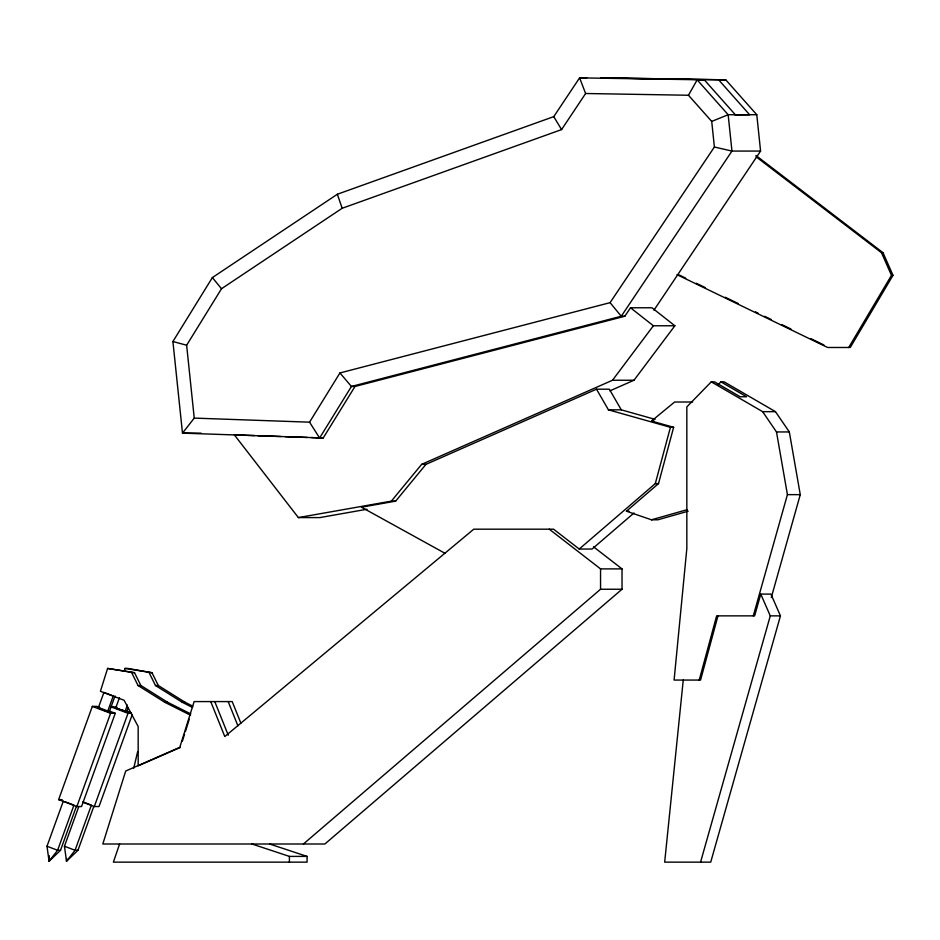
<?xml version="1.0" encoding="UTF-8"?>
<svg xmlns="http://www.w3.org/2000/svg" width="940" height="940" viewBox="0 0 940 940"><rect width="100%" height="100%" fill="white"/><g stroke="black" fill="none" stroke-linecap="round" stroke-linejoin="round"><path stroke-width="1.41" d="M49.374 855.788L49.068 861.24L60.524 850.277L76.363 806.473M66.669 858.514L66.517 861.24L77.973 850.277L93.8 806.473M683.251 680.067L664.674 862.144L710.722 862.144L780.447 615.865L770.918 594.092L760.766 594.092L754.632 615.865L716.644 615.865L699.231 680.067M133.727 768.286L137.581 751.918M210.736 701.581L224.789 736.549L473.772 529.185L553.59 529.185L579.228 549.042L655.298 483.606L670.432 427.301L673.639 427.301L658.505 483.606L626.428 511.207L651.479 519.797L657.894 519.797L688.198 511.196M717.972 615.865L700.559 680.067L674.098 680.067L686.834 548.502L686.834 406.891L711.286 381.852L714.506 381.852L740.168 396.762L746.583 396.762L720.921 381.852L717.96 384.871M753.293 615.865L787.426 494.64L776.487 431.942L762.634 411.661L711.286 381.852M771.293 597.546L800.269 494.64L789.318 431.942L775.465 411.661L724.129 381.852L720.921 381.852M700.559 862.144L770.283 615.865L760.766 594.092M190.773 713.918L167.649 702.298L140.859 685.507L134.526 672.723L107.595 668.422L100.415 691.3L124.092 700.265L138.168 726.526L138.168 765.853L180.421 747.382M124.186 671.113L125.032 668.422L127.864 668.422L151.975 672.723L158.308 685.507L185.086 702.298L192.794 706.175M182.407 741.073L184.534 734.258M185.392 731.543L189.234 719.288M119.592 844.002L113.376 862.144L307.075 862.144L307.075 856.399L269.615 844.002M110.05 711.322L115.267 713.295L81.557 806.543L76.869 806.543L58.621 799.635L92.332 706.386L97.02 706.386L99.628 707.374M64.66 801.585L73.954 805.11L57.622 850.277L49.068 861.24L47 846.247L63.333 801.08M107.583 711.615L113.246 695.952L103.905 692.416L98.242 708.079L107.583 711.615L109.357 711.615L115.021 695.952M76.869 806.543L110.579 713.295L115.267 713.295M91.392 805.11L75.071 850.277L66.517 861.24L64.449 846.247L78.796 806.555M128.216 707.702L126.806 711.615L115.691 708.079L119.462 697.633M125.032 711.615L127.382 705.082M82.591 802.102L94.317 806.543L128.028 713.295L131.541 713.295M132.211 714.67L99.006 806.543L94.317 806.543M609.966 390.829L633.995 380.242L674.861 325.769L651.984 307.779L630.517 307.779L624.83 316.251L355.003 386.469L323.196 437.993L182.478 433.14L194.239 418.1L186.637 345.238L221.511 288.733L342.172 208.269L561.58 129.591L585.62 93.507L688.468 95.246L697.163 79.853L704.318 79.853L735.315 114.727M848.726 347.483L891.473 275.326L881.497 252.707L756.089 156.768M755.971 155.5L883.013 252.707L893 275.326L850.254 347.483L827.611 347.483L677.011 274.668M201.078 433.14L182.478 433.14L172.913 341.514L212.37 277.582L337.343 194.251L553.766 116.631L579.604 77.856L586.76 77.856M194.239 418.1L309.554 422.178L339.939 372.957L610.084 302.656L714.388 147.016L711.721 121.413L688.468 95.246M653.958 310.177L760.577 151.07L756.782 114.727L725.798 79.853L601.071 77.856L725.798 79.853M254.728 435.572L234.342 434.856L298.368 517.587L391.346 501.138L421.637 464.36L612.516 380.242L653.382 325.769L674.861 325.769M444.926 553.261L361.43 507.189L395.658 501.138L425.949 464.36L596.501 389.195L609.343 389.195L621.281 409.84L655.086 419.369M633.959 513.005L592.071 549.042L579.228 549.042M303.409 844.002L600.554 589.239L622.022 589.239L622.022 568.888L593.539 546.833M622.022 589.239L324.876 844.002L102.812 844.002L125.702 771.023L179.763 747.382L194.133 701.581L232.204 701.581L240.851 723.107M673.639 427.301L651.479 421.061L674.615 402.014L692.568 402.014M711.721 121.413L728.159 114.727L756.782 114.727M651.479 519.797L687.293 509.633M367.035 509.233L319.835 517.587L298.368 517.587M734.974 114.892L749.627 114.727L718.642 79.853M760.577 151.07L731.955 151.07L714.388 147.016M881.497 252.707L883.013 252.707M891.473 275.326L893 275.326M624.83 316.251L621.258 316.251L351.419 386.469L319.623 437.993L309.554 422.178M612.516 380.242L633.995 380.242M355.003 386.469L351.419 386.469L339.939 372.957M596.501 389.195L608.45 409.84L621.281 409.84M762.634 411.661L775.465 411.661M651.479 421.061L654.04 421.061M776.487 431.942L789.318 431.942M421.637 464.36L425.949 464.36M655.298 483.606L658.505 483.606M787.426 494.64L800.269 494.64M391.346 501.138L395.658 501.138M626.428 511.207L629.001 511.207M549.277 529.185L600.554 568.888L622.022 568.888M770.283 615.865L780.447 615.865M107.595 668.422L134.526 672.723M125.032 668.422L151.975 672.723M131.706 672.723L138.039 685.507L140.859 685.507M149.155 672.723L155.476 685.507L158.308 685.507M138.039 685.507L164.817 702.298L167.649 702.298M155.476 685.507L182.266 702.298L185.086 702.298M110.955 706.386L117.077 707.374M115.691 708.079L126.806 711.615M58.621 799.635L62.146 799.635M60.524 850.277L57.622 850.277L47 846.247M77.973 850.277L75.071 850.277L64.449 846.247M251.955 844.002L289.403 856.399L307.075 856.399M704.318 79.853L579.604 77.856L585.62 93.507M257.642 435.678L280.954 436.501M285.325 436.654L307.18 437.429M311.551 437.582L323.196 437.993M172.913 341.514L186.637 345.238M608.45 409.84L670.432 427.301M126.195 710.828L131.412 712.802M111.085 706.88L128.028 713.295M100.016 708.079L109.357 711.615M92.332 706.386L110.579 713.295M83.425 802.09L90.064 804.605M679.15 274.974L685.73 278.146M696.246 283.234L705.458 287.687M725.198 297.228L738.346 303.596M755.455 311.857L758.087 313.137M764.667 316.31L771.246 319.494M781.763 324.582L790.975 329.035M810.715 338.576L823.863 344.945M182.266 702.298L192.547 707.468M164.817 702.298L190.514 715.211M630.517 307.779L653.382 325.769M697.163 79.853L728.159 114.727L731.955 151.07L621.258 316.251L610.084 302.656M212.37 277.582L221.511 288.733M553.766 116.631L561.58 129.591M228.173 701.581L237.902 725.798M214.755 701.581L228.267 735.209M337.343 194.251L342.172 208.269M600.554 568.888L600.554 589.239M289.403 856.399L289.403 862.144"/></g></svg>
